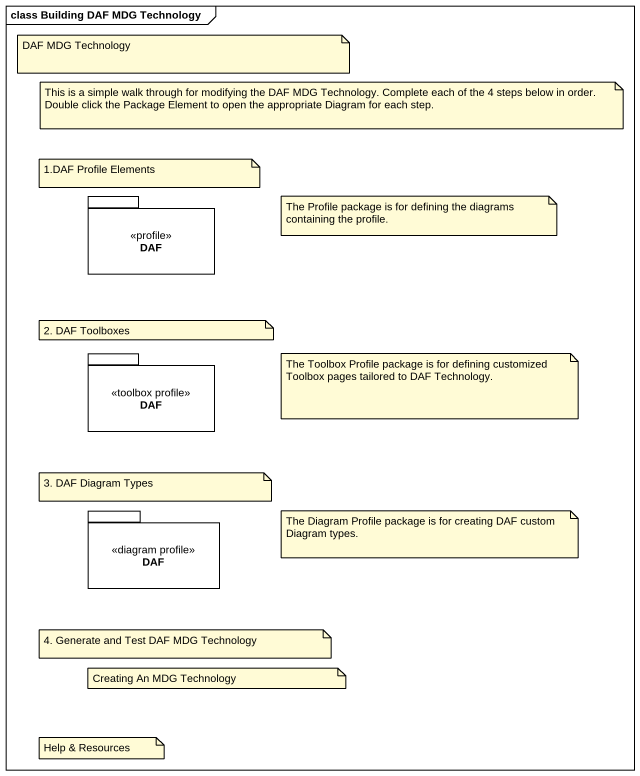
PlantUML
@startuml
mainframe class Building DAF MDG Technology
package DAF <<profile>> {
}
package "DAF" as DAF_2 <<toolbox profile>> {
}
package "DAF" as DAF_3 <<diagram profile>> {
}
note as N1
  DAF MDG Technology
end note
note as N2
  This is a simple walk through for modifying the DAF MDG Technology. Complete each of the 4 steps below in order. Double click the Package Element to open the appropriate Diagram for each step.
end note
note as N3
  1.DAF Profile Elements
end note
note as N4
  The Profile package is for defining the diagrams containing the profile.
end note
note as N5
  2. DAF Toolboxes
end note
note as N6
  The Toolbox Profile package is for defining customized Toolbox pages tailored to DAF Technology.
end note
note as N7
  3. DAF Diagram Types
end note
note as N8
  The Diagram Profile package is for creating DAF custom Diagram types.
end note
note as N9
  4. Generate and Test DAF MDG Technology
end note
note as N10
  Creating An MDG Technology
end note
note as N11
  Help & Resources
end note
@enduml
